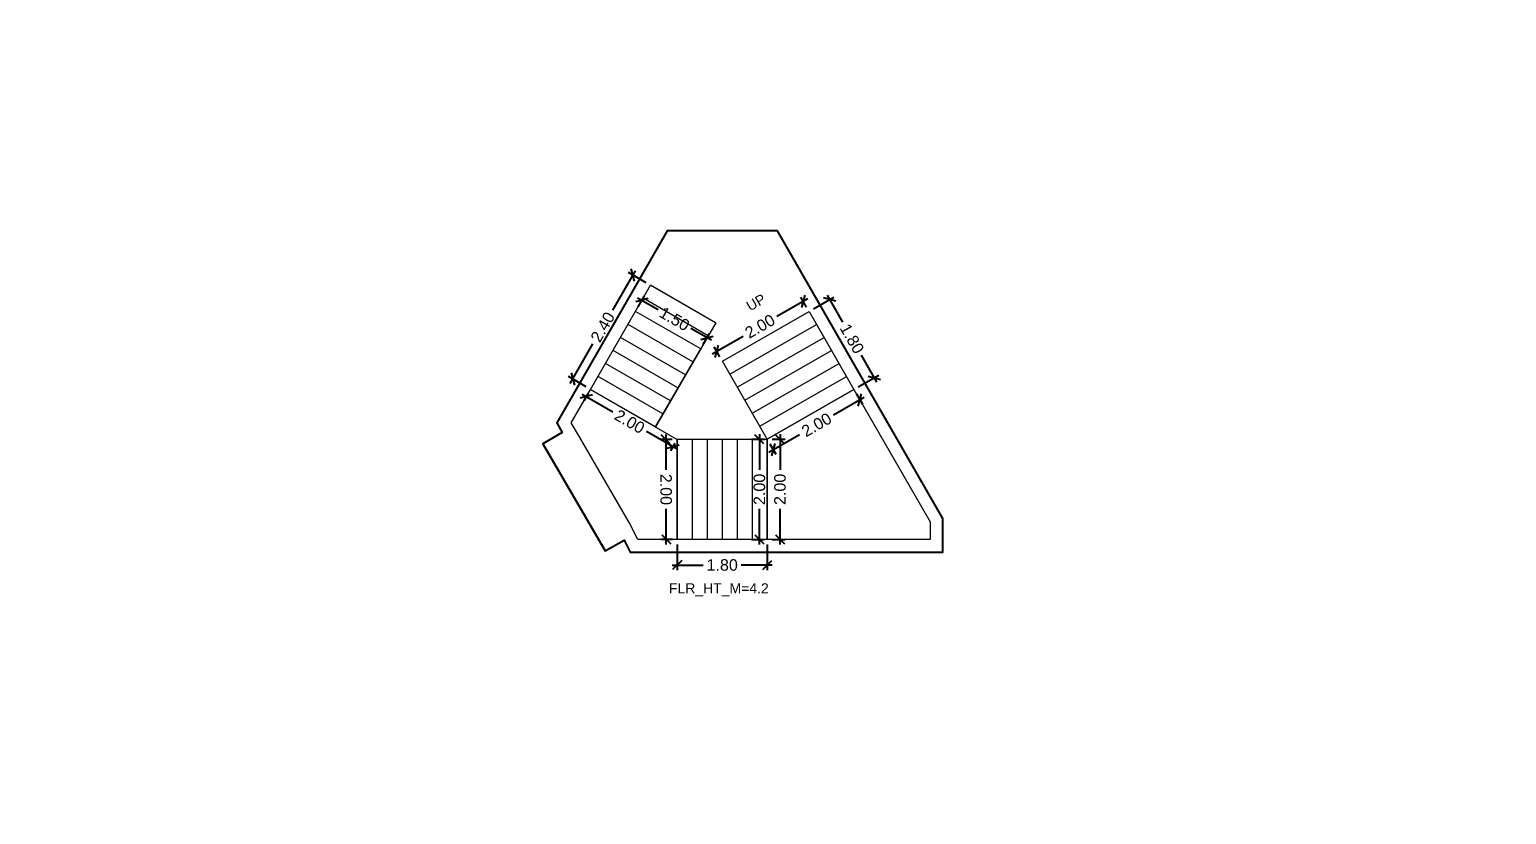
# Model space of a CAD drawing. Header units: metres. Extents: x 256329 to 886268, y -249371 to 355.
# Drawn here: x 286144.62 to 286174.14, y -1240.6 to -1224.91 of the extents above; entities that cross this region are included whole.
import ezdxf

# ---------------------------------------------------------------- set-up
doc = ezdxf.new("R2010")
doc.units = ezdxf.units.M
doc.header["$MEASUREMENT"] = 0
doc.header["$PDMODE"] = 35
doc.linetypes.add('CONTINOUS', pattern=[0])
doc.layers.get('0').update_dxf_attribs({"lineweight": 18})
doc.layers.get('Defpoints').update_dxf_attribs({"lineweight": 20})
doc.layers.add('A_TEXT', color=4, linetype='Continuous', lineweight=0, transparency=0.3)
doc.layers.add('BLK_2_FLR_4_STAIR_1', color=7, linetype='Continuous', plot=False)
for name, color, linetype, lineweight in [('BLK_2_FLR_4_STAIR_1_FLIGHT_1', 7, 'Continuous', 0), ('BLK_2_FLR_4_STAIR_1_FLIGHT_2', 7, 'Continuous', 0), ('BLK_2_FLR_4_STAIR_1_FLIGHT_3', 7, 'Continuous', 0), ('BLK_2_FLR_4_STAIR_1_LANDING_1', 7, 'Continuous', 0), ('BLK_2_FLR_4_STAIR_1_LANDING_2', 7, 'Continuous', 0)]:
    doc.layers.add(name, color=color, linetype=linetype, lineweight=lineweight)
doc.styles.add('Arial', font='arial.ttf')
doc.styles.get("Standard").update_dxf_attribs({"font": 'arial.ttf'})
doc.dimstyles.new('METRIC DIM', dxfattribs={"dimtxt": 0.23, "dimasz": 0.18, "dimexe": 0.1, "dimexo": 0.1, "dimgap": 0.09, "dimtad": 0, "dimzin": 0, "dimdsep": 46, "dimtxsty": 'Standard', "dimblk": 'OBLIQUE', "dimcen": 0, "dimdle": 0.1, "dimclrd": 147, "dimclre": 147, "dimclrt": 7, "dimadec": 0, "dimazin": 0, "dimtfac": 1, "dimtofl": 0, "dimtmove": 0, "dimatfit": 2, "dimfxl": 0.125, "dimtolj": 1, "dimtzin": 0, "dimarcsym": 0})

# ---------------------------------------------------------------- blocks, each defined once
blk = doc.blocks.new('_Oblique')
at = {"color": 0, "linetype": 'ByBlock', "lineweight": -2}
blk.add_line((-0.5, -0.5), (0.5, 0.5), dxfattribs=at)
blk = doc.blocks.new('*D1281')
at = {"layer": 'BLK_2_FLR_4_STAIR_1_FLIGHT_1', "color": 147, "lineweight": -2, "transparency": 16777216}
for p, q in [((286160.284756, -1230.490482), (286160.693879, -1230.255389)), ((286160.557352, -1230.218507), (286160.867498, -1230.758244)), ((286161.553807, -1231.9526), (286161.24366, -1231.412864)), ((286161.181565, -1232.051166), (286161.590689, -1231.816073))]:
    blk.add_line(p, q, dxfattribs=at)
at = {"layer": 'Defpoints', "color": 0, "linetype": 'CONTINOUS', "transparency": 16777216}
for p in [(286160.198051, -1230.540305, 0.042641), (286161.503984, -1231.865895), (286161.094861, -1232.100988, 0.042641)]:
    blk.add_point(p, dxfattribs=at)
at = {"layer": 'BLK_2_FLR_4_STAIR_1_FLIGHT_1', "color": 147, "linetype": 'CONTINOUS', "lineweight": -2, "transparency": 16777216, "xscale": 0.18, "yscale": 0.18, "zscale": 0.18}
for p, rotation in [((286160.607174, -1230.305212), 119.882813), ((286161.503984, -1231.865895), 299.882813)]:
    blk.add_blockref('_Oblique', p, dxfattribs=dict(at, rotation=rotation))
at = {"layer": 'BLK_2_FLR_4_STAIR_1_FLIGHT_1', "color": 7, "linetype": 'CONTINOUS', "transparency": 16777216, "insert": (286161.055579, -1231.085554), "char_height": 0.23, "attachment_point": 5, "rotation": 299.8828126}
blk.add_mtext('\\A1;1.80', dxfattribs=at)
blk = doc.blocks.new('*D1282')
at = {"layer": 'BLK_2_FLR_4_STAIR_1_FLIGHT_2', "color": 147, "lineweight": -2, "transparency": 16777216}
for p, q in [((286157.560732, -1235.197444), (286157.560548, -1235.709415)), ((286159.360732, -1235.198091), (286159.360548, -1235.710062)), ((286157.460584, -1235.609379), (286158.083084, -1235.609603)), ((286159.460584, -1235.610098), (286158.838084, -1235.609874))]:
    blk.add_line(p, q, dxfattribs=at)
at = {"layer": 'Defpoints', "color": 0, "linetype": 'CONTINOUS', "transparency": 16777216}
for p in [(286157.560768, -1235.097444, 0.042641), (286159.360768, -1235.098091, 0.042641), (286159.360584, -1235.610062)]:
    blk.add_point(p, dxfattribs=at)
at = {"layer": 'BLK_2_FLR_4_STAIR_1_FLIGHT_2', "color": 147, "linetype": 'CONTINOUS', "lineweight": -2, "transparency": 16777216, "xscale": 0.18, "yscale": 0.18, "zscale": 0.18}
for p, rotation in [((286157.560584, -1235.609415), 179.979403), ((286159.360584, -1235.610062), 359.979403)]:
    blk.add_blockref('_Oblique', p, dxfattribs=dict(at, rotation=rotation))
at = {"layer": 'BLK_2_FLR_4_STAIR_1_FLIGHT_2', "color": 7, "linetype": 'CONTINOUS', "transparency": 16777216, "insert": (286158.460584, -1235.609739), "char_height": 0.23, "attachment_point": 5, "rotation": 359.9794033}
blk.add_mtext('\\A1;1.80', dxfattribs=at)
blk = doc.blocks.new('*D1305')
at = {"layer": 'BLK_2_FLR_4_STAIR_1_FLIGHT_3', "color": 147, "lineweight": -2, "transparency": 16777216}
for p, q in [((286156.769246, -1230.268119), (286157.179528, -1230.504022)), ((286156.778645, -1230.452391), (286156.905783, -1230.231273)), ((286158.24433, -1231.11626), (286157.834048, -1230.880357)), ((286158.080347, -1231.200841), (286158.207485, -1230.979723))]:
    blk.add_line(p, q, dxfattribs=at)
at = {"layer": 'Defpoints', "color": 0, "linetype": 'CONTINOUS', "transparency": 16777216}
for p in [(286156.7288, -1230.539082, 0.042641), (286158.157639, -1231.066414), (286158.030501, -1231.287532, 0.042641)]:
    blk.add_point(p, dxfattribs=at)
at = {"layer": 'BLK_2_FLR_4_STAIR_1_FLIGHT_3', "color": 147, "linetype": 'CONTINOUS', "lineweight": -2, "transparency": 16777216, "xscale": 0.18, "yscale": 0.18, "zscale": 0.18}
for p, rotation in [((286156.855937, -1230.317965), 150.102044), ((286158.157639, -1231.066414), 330.102044)]:
    blk.add_blockref('_Oblique', p, dxfattribs=dict(at, rotation=rotation))
at = {"layer": 'BLK_2_FLR_4_STAIR_1_FLIGHT_3', "color": 7, "linetype": 'CONTINOUS', "transparency": 16777216, "insert": (286157.506788, -1230.692189), "char_height": 0.23, "attachment_point": 5, "rotation": 330.1020442}
blk.add_mtext('\\A1;1.50', dxfattribs=at)
blk = doc.blocks.new('*D1306')
at = {"layer": 'BLK_2_FLR_4_STAIR_1_FLIGHT_1', "color": 147, "lineweight": -2, "transparency": 16777216}
for p, q in [((286160.169417, -1230.289764), (286159.554063, -1230.643362)), ((286160.148228, -1230.453601), (286160.03289, -1230.252882)), ((286158.261915, -1231.385864), (286158.87727, -1231.032266)), ((286158.414136, -1231.450056), (286158.298797, -1231.249337))]:
    blk.add_line(p, q, dxfattribs=at)
at = {"layer": 'Defpoints', "color": 0, "linetype": 'CONTINOUS', "transparency": 16777216}
for p in [(286160.082713, -1230.339586), (286160.198051, -1230.540305, 0.042641), (286158.463958, -1231.536761, 0.042641)]:
    blk.add_point(p, dxfattribs=at)
at = {"layer": 'BLK_2_FLR_4_STAIR_1_FLIGHT_1', "color": 147, "linetype": 'CONTINOUS', "lineweight": -2, "transparency": 16777216, "xscale": 0.18, "yscale": 0.18, "zscale": 0.18}
for p, rotation in [((286160.082713, -1230.339586), 29.88281300000001), ((286158.34862, -1231.336042), 209.882813)]:
    blk.add_blockref('_Oblique', p, dxfattribs=dict(at, rotation=rotation))
at = {"layer": 'BLK_2_FLR_4_STAIR_1_FLIGHT_1', "color": 7, "linetype": 'CONTINOUS', "transparency": 16777216, "insert": (286159.215666, -1230.837814), "char_height": 0.23, "attachment_point": 5, "rotation": 29.8828126}
blk.add_mtext('\\A1;2.00', dxfattribs=at)
blk = doc.blocks.new('*D1307')
at = {"layer": 'BLK_2_FLR_4_STAIR_1_LANDING_2', "color": 147, "lineweight": -2, "transparency": 16777216}
for p, q in [((286157.460769, -1233.097891), (286157.23349, -1233.098909)), ((286157.333041, -1232.998462), (286157.336219, -1233.708278)), ((286157.34289, -1235.198659), (286157.339713, -1234.488843)), ((286157.469723, -1235.09809), (286157.242444, -1235.099108))]:
    blk.add_line(p, q, dxfattribs=at)
at = {"layer": 'Defpoints', "color": 0, "linetype": 'CONTINOUS', "transparency": 16777216}
for p in [(286157.560768, -1233.097444, 0.042641), (286157.342443, -1235.09866), (286157.569722, -1235.097643, 0.042641)]:
    blk.add_point(p, dxfattribs=at)
at = {"layer": 'BLK_2_FLR_4_STAIR_1_LANDING_2', "color": 147, "linetype": 'CONTINOUS', "lineweight": -2, "transparency": 16777216, "xscale": 0.18, "yscale": 0.18, "zscale": 0.18}
for p, rotation in [((286157.333489, -1233.098461), 90.256477), ((286157.342443, -1235.09866), 270.256477)]:
    blk.add_blockref('_Oblique', p, dxfattribs=dict(at, rotation=rotation))
at = {"layer": 'BLK_2_FLR_4_STAIR_1_LANDING_2', "color": 7, "linetype": 'CONTINOUS', "transparency": 16777216, "insert": (286157.337966, -1234.098561), "char_height": 0.23, "attachment_point": 5, "rotation": 270.2564771}
blk.add_mtext('\\A1;2.00', dxfattribs=at)
blk = doc.blocks.new('*D1308')
at = {"layer": 'BLK_2_FLR_4_STAIR_1_LANDING_2', "color": 147, "lineweight": -2, "transparency": 16777216}
for p, q in [((286155.658837, -1232.193056), (286156.273251, -1232.547633)), ((286155.779111, -1232.18471), (286155.695465, -1232.329652)), ((286157.563735, -1233.292369), (286156.949321, -1232.937792)), ((286157.510785, -1233.184056), (286157.427139, -1233.328997))]:
    blk.add_line(p, q, dxfattribs=at)
at = {"layer": 'Defpoints', "color": 0, "linetype": 'CONTINOUS', "transparency": 16777216}
for p in [(286155.745449, -1232.24304), (286155.829095, -1232.098098, 0.042641), (286157.560768, -1233.097444, 0.042641)]:
    blk.add_point(p, dxfattribs=at)
at = {"layer": 'BLK_2_FLR_4_STAIR_1_LANDING_2', "color": 147, "linetype": 'CONTINOUS', "lineweight": -2, "transparency": 16777216, "xscale": 0.18, "yscale": 0.18, "zscale": 0.18}
for p, rotation in [((286155.745449, -1232.24304), 150.01084), ((286157.477123, -1233.242385), 330.01084)]:
    blk.add_blockref('_Oblique', p, dxfattribs=dict(at, rotation=rotation))
at = {"layer": 'BLK_2_FLR_4_STAIR_1_LANDING_2', "color": 7, "linetype": 'CONTINOUS', "transparency": 16777216, "insert": (286156.611286, -1232.742713), "char_height": 0.23, "attachment_point": 5, "rotation": 330.0108404}
blk.add_mtext('\\A1;2.00', dxfattribs=at)
blk = doc.blocks.new('*D1309')
at = {"layer": 'BLK_2_FLR_4_STAIR_1_LANDING_1', "color": 147, "lineweight": -2, "transparency": 16777216}
for p, q in [((286161.30116, -1232.259291), (286160.685806, -1232.61289)), ((286161.144684, -1232.187693), (286161.264278, -1232.395819)), ((286159.393658, -1233.355392), (286160.009013, -1233.001793)), ((286159.410591, -1233.184148), (286159.530186, -1233.392274))]:
    blk.add_line(p, q, dxfattribs=at)
at = {"layer": 'Defpoints', "color": 0, "linetype": 'CONTINOUS', "transparency": 16777216}
for p in [(286161.094861, -1232.100988, 0.042641), (286161.214455, -1232.309114), (286159.360768, -1233.097444, 0.042641)]:
    blk.add_point(p, dxfattribs=at)
at = {"layer": 'BLK_2_FLR_4_STAIR_1_LANDING_1', "color": 147, "linetype": 'CONTINOUS', "lineweight": -2, "transparency": 16777216, "xscale": 0.18, "yscale": 0.18, "zscale": 0.18}
for p, rotation in [((286161.214455, -1232.309114), 29.88281300000001), ((286159.480363, -1233.30557), 209.882813)]:
    blk.add_blockref('_Oblique', p, dxfattribs=dict(at, rotation=rotation))
at = {"layer": 'BLK_2_FLR_4_STAIR_1_LANDING_1', "color": 7, "linetype": 'CONTINOUS', "transparency": 16777216, "insert": (286160.347409, -1232.807342), "char_height": 0.23, "attachment_point": 5, "rotation": 29.8828126}
blk.add_mtext('\\A1;2.00', dxfattribs=at)
blk = doc.blocks.new('*D1310')
at = {"layer": 'BLK_2_FLR_4_STAIR_1_LANDING_1', "color": 147, "lineweight": -2, "transparency": 16777216}
for p, q in [((286159.460768, -1233.097444), (286159.716419, -1233.097444)), ((286159.616419, -1232.997444), (286159.616419, -1233.707157)), ((286159.616419, -1235.197444), (286159.616419, -1234.48773)), ((286159.460768, -1235.097444), (286159.716419, -1235.097444))]:
    blk.add_line(p, q, dxfattribs=at)
at = {"layer": 'Defpoints', "color": 0, "linetype": 'CONTINOUS', "transparency": 16777216}
for p in [(286159.360768, -1233.097444, 0.042641), (286159.360768, -1235.097444, 0.042641), (286159.616419, -1235.097444)]:
    blk.add_point(p, dxfattribs=at)
at = {"layer": 'BLK_2_FLR_4_STAIR_1_LANDING_1', "color": 147, "linetype": 'CONTINOUS', "lineweight": -2, "transparency": 16777216, "xscale": 0.18, "yscale": 0.18, "zscale": 0.18}
for p, rotation in [((286159.616419, -1233.097444), 90), ((286159.616419, -1235.097444), 270)]:
    blk.add_blockref('_Oblique', p, dxfattribs=dict(at, rotation=rotation))
at = {"layer": 'BLK_2_FLR_4_STAIR_1_LANDING_1', "color": 7, "linetype": 'CONTINOUS', "transparency": 16777216, "insert": (286159.616419, -1234.097444), "char_height": 0.23, "attachment_point": 5, "rotation": 90}
blk.add_mtext('\\A1;2.00', dxfattribs=at)
blk = doc.blocks.new('*D1311')
at = {"layer": 'BLK_2_FLR_4_STAIR_1_FLIGHT_3', "color": 147, "lineweight": -2, "transparency": 16777216}
for p, q in [((286156.721812, -1229.727037), (286156.267418, -1230.515139)), ((286156.941242, -1229.968984), (286156.585231, -1229.76372)), ((286155.423134, -1231.979466), (286155.877528, -1231.191364)), ((286155.742463, -1232.048149), (286155.386452, -1231.842885))]:
    blk.add_line(p, q, dxfattribs=at)
at = {"layer": 'Defpoints', "color": 0, "linetype": 'CONTINOUS', "transparency": 16777216}
for p in [(286157.027874, -1230.018934, 0.042641), (286155.473084, -1231.892834), (286155.829095, -1232.098098, 0.042641)]:
    blk.add_point(p, dxfattribs=at)
at = {"layer": 'BLK_2_FLR_4_STAIR_1_FLIGHT_3', "color": 147, "linetype": 'CONTINOUS', "lineweight": -2, "transparency": 16777216, "xscale": 0.18, "yscale": 0.18, "zscale": 0.18}
for p, rotation in [((286156.671863, -1229.813669), 60.033641), ((286155.473084, -1231.892834), 240.033641)]:
    blk.add_blockref('_Oblique', p, dxfattribs=dict(at, rotation=rotation))
at = {"layer": 'BLK_2_FLR_4_STAIR_1_FLIGHT_3', "color": 7, "linetype": 'CONTINOUS', "transparency": 16777216, "insert": (286156.072473, -1230.853252), "char_height": 0.23, "attachment_point": 5, "rotation": 60.0336413}
blk.add_mtext('\\A1;2.40', dxfattribs=at)
blk = doc.blocks.new('*D1322')
at = {"layer": 'BLK_2_FLR_4_STAIR_1_FLIGHT_2', "color": 147, "lineweight": -2, "transparency": 16777216}
for p, q in [((286159.049165, -1233.097444), (286159.304815, -1233.097444)), ((286159.204815, -1232.997444), (286159.204815, -1233.707157)), ((286159.204815, -1235.197444), (286159.204815, -1234.48773)), ((286159.049165, -1235.097444), (286159.304815, -1235.097444))]:
    blk.add_line(p, q, dxfattribs=at)
at = {"layer": 'Defpoints', "color": 0, "linetype": 'CONTINOUS', "transparency": 16777216}
for p in [(286158.949165, -1233.097444, 0.042641), (286158.949165, -1235.097444, 0.042641), (286159.204815, -1235.097444)]:
    blk.add_point(p, dxfattribs=at)
at = {"layer": 'BLK_2_FLR_4_STAIR_1_FLIGHT_2', "color": 147, "linetype": 'CONTINOUS', "lineweight": -2, "transparency": 16777216, "xscale": 0.18, "yscale": 0.18, "zscale": 0.18}
for p, rotation in [((286159.204815, -1233.097444), 90), ((286159.204815, -1235.097444), 270)]:
    blk.add_blockref('_Oblique', p, dxfattribs=dict(at, rotation=rotation))
at = {"layer": 'BLK_2_FLR_4_STAIR_1_FLIGHT_2', "color": 7, "linetype": 'CONTINOUS', "transparency": 16777216, "insert": (286159.204815, -1234.097444), "char_height": 0.23, "attachment_point": 5, "rotation": 90}
blk.add_mtext('\\A1;2.00', dxfattribs=at)

msp = doc.modelspace()

# ---------------------------------------------------------------- linework, layer by layer
at = {"color": 5, "linetype": 'CONTINOUS'}
for p, q in [((286159.360768, -1233.097444), (286158.463958, -1231.536761)), ((286157.560768, -1233.097444), (286159.360768, -1233.097444))]:
    msp.add_line(p, q, dxfattribs=at)
msp.add_lwpolyline([(286157.127311, -1232.848215), (286158.030501, -1231.287532)], dxfattribs=at)
at = {"layer": 'BLK_2_FLR_4_STAIR_1', "color": 7, "linetype": 'CONTINOUS'}
msp.add_lwpolyline([(286159.566299, -1228.932452), (286157.363507, -1228.932452), (286155.151944, -1232.764666), (286155.265075, -1232.960465), (286154.87655, -1233.190226), (286156.122242, -1235.328408), (286156.498116, -1235.112017), (286156.617849, -1235.350724), (286162.869592, -1235.352288), (286162.869759, -1234.681336)], close=True, dxfattribs=at)
at = {"layer": 'BLK_2_FLR_4_STAIR_1_FLIGHT_1', "color": 3, "linetype": 'CONTINOUS'}
for p, q in [((286158.463958, -1231.536761), (286160.198051, -1230.540305)), ((286158.613427, -1231.796874), (286160.347519, -1230.800419)), ((286158.762895, -1232.056988), (286160.496988, -1231.060533)), ((286158.912363, -1232.317102), (286160.646456, -1231.320647)), ((286159.061832, -1232.577216), (286160.795924, -1231.580761)), ((286159.2113, -1232.83733), (286160.945392, -1231.840875)), ((286159.360768, -1233.097444), (286161.094861, -1232.100988))]:
    msp.add_line(p, q, dxfattribs=at)
at = {"layer": 'BLK_2_FLR_4_STAIR_1_FLIGHT_1', "color": 7, "linetype": 'CONTINOUS'}
msp.add_lwpolyline([(286160.198051, -1230.540305), (286161.094861, -1232.100988), (286159.360768, -1233.097444), (286158.463958, -1231.536761), (286160.198051, -1230.540305)], dxfattribs=at)
at = {"layer": 'BLK_2_FLR_4_STAIR_1_FLIGHT_2', "color": 3, "linetype": 'CONTINOUS'}
for p, q in [((286157.560768, -1233.097444), (286157.560768, -1235.097444)), ((286157.860768, -1233.097444), (286157.860768, -1235.097444)), ((286158.160768, -1233.097444), (286158.160768, -1235.097444)), ((286158.460768, -1233.097444), (286158.460768, -1235.097444)), ((286158.760768, -1233.097444), (286158.760768, -1235.097444)), ((286159.060768, -1233.097444), (286159.060768, -1235.097444)), ((286159.360768, -1233.097444), (286159.360768, -1235.097444))]:
    msp.add_line(p, q, dxfattribs=at)
at = {"layer": 'BLK_2_FLR_4_STAIR_1_FLIGHT_2', "color": 7, "linetype": 'CONTINOUS'}
msp.add_lwpolyline([(286157.560768, -1233.097444), (286159.360768, -1233.097444), (286159.360768, -1235.097444), (286157.560768, -1235.097444)], close=True, dxfattribs=at)
at = {"layer": 'BLK_2_FLR_4_STAIR_1_FLIGHT_3', "color": 3, "linetype": 'CONTINOUS'}
for p, q in [((286158.329575, -1230.767383), (286157.027874, -1230.018934)), ((286158.180038, -1231.027458), (286156.878337, -1230.279008)), ((286158.030501, -1231.287532), (286156.7288, -1230.539082)), ((286157.727114, -1231.808871), (286156.428898, -1231.058754)), ((286157.877065, -1231.549035), (286156.578849, -1230.798918)), ((286157.577164, -1232.068707), (286156.278947, -1231.31859)), ((286157.427213, -1232.328543), (286156.128996, -1231.578426)), ((286157.277262, -1232.588379), (286155.979045, -1231.838262)), ((286157.127311, -1232.848215), (286155.829095, -1232.098098))]:
    msp.add_line(p, q, dxfattribs=at)
at = {"layer": 'BLK_2_FLR_4_STAIR_1_FLIGHT_3', "ltscale": 0.05}
msp.add_lwpolyline([(286155.829095, -1232.098098), (286157.027874, -1230.018934), (286158.331034, -1230.768222), (286157.127311, -1232.848215)], close=True, dxfattribs=at)
at = {"layer": 'BLK_2_FLR_4_STAIR_1_LANDING_1', "color": 7, "linetype": 'CONTINOUS'}
msp.add_lwpolyline([(286159.360768, -1233.097444), (286161.094861, -1232.100988), (286162.616424, -1234.748905), (286162.616336, -1235.098905), (286159.360768, -1235.097444), (286159.360768, -1233.097444)], dxfattribs=at)
at = {"layer": 'BLK_2_FLR_4_STAIR_1_LANDING_2', "color": 7, "linetype": 'CONTINOUS'}
msp.add_lwpolyline([(286157.560768, -1233.097444), (286157.560768, -1235.097444), (286156.774206, -1235.097444), (286156.604252, -1234.758616), (286156.604252, -1234.758616), (286155.60987, -1233.050864), (286155.60987, -1233.050864), (286155.444464, -1232.76459), (286155.829095, -1232.098098), (286157.559555, -1233.099541)], dxfattribs=at)

# ---------------------------------------------------------------- texts
at = {"layer": 'A_TEXT', "lineweight": 0, "insert": (286160.066907, -1229.940832), "char_height": 0.2, "width": 2.485498, "attachment_point": 9, "rotation": 30.0054902, "style": 'Arial'}
msp.add_mtext('\\pxi2.2673,qc;UP', dxfattribs=at)
at = {"layer": 'BLK_2_FLR_4_STAIR_1', "color": 7, "linetype": 'CONTINOUS', "insert": (286157.396232, -1235.975204, -0.042641), "char_height": 0.2, "attachment_point": 1}
msp.add_mtext_dynamic_manual_height_columns('FLR_HT_M=4.2', width=2.272281, gutter_width=0.405, heights=[0.300679], dxfattribs=at)

# ---------------------------------------------------------------- dimensions: what is measured, and where the dimension line sits
at = {"layer": 'BLK_2_FLR_4_STAIR_1_FLIGHT_1', "color": 2, "linetype": 'CONTINOUS'}
dim = msp.add_aligned_dim(p1=(286158.463958, -1231.536761), p2=(286160.198051, -1230.540305), distance=0.231497, dimstyle='METRIC DIM', override={"dimfxl": 0.18}, dxfattribs=at)
dim.commit()
dim.dimension.update_dxf_attribs({"geometry": '*D1306', "text_midpoint": (286159.215666, -1230.837814, -0.042641)})
at = {"layer": 'BLK_2_FLR_4_STAIR_1_FLIGHT_1', "color": 1, "linetype": 'CONTINOUS'}
dim = msp.add_aligned_dim(p1=(286160.198051, -1230.540305), p2=(286161.094861, -1232.100988), distance=0.471858, dimstyle='METRIC DIM', override={"dimfxl": 0.18}, dxfattribs=at)
dim.commit()
dim.dimension.update_dxf_attribs({"geometry": '*D1281', "text_midpoint": (286161.055579, -1231.085554, -0.042641)})
at = {"layer": 'BLK_2_FLR_4_STAIR_1_FLIGHT_2', "color": 2, "linetype": 'CONTINOUS'}
dim = msp.add_aligned_dim(p1=(286158.949165, -1233.097444), p2=(286158.949165, -1235.097444), distance=0.25565, dimstyle='METRIC DIM', override={"dimfxl": 0.18}, dxfattribs=at)
dim.commit()
dim.dimension.update_dxf_attribs({"geometry": '*D1322', "text_midpoint": (286159.204815, -1234.097444, -0.042641)})
at = {"layer": 'BLK_2_FLR_4_STAIR_1_FLIGHT_2', "color": 1, "linetype": 'CONTINOUS'}
dim = msp.add_aligned_dim(p1=(286157.560768, -1235.097444), p2=(286159.360768, -1235.098091), distance=-0.511971, dimstyle='METRIC DIM', override={"dimfxl": 0.18}, dxfattribs=at)
dim.commit()
dim.dimension.update_dxf_attribs({"geometry": '*D1282', "text_midpoint": (286158.460584, -1235.609739, -0.042641)})
at = {"layer": 'BLK_2_FLR_4_STAIR_1_FLIGHT_3', "color": 1, "linetype": 'CONTINOUS'}
dim = msp.add_aligned_dim(p1=(286157.027874, -1230.018934), p2=(286155.829095, -1232.098098), distance=-0.410947, dimstyle='METRIC DIM', override={"dimfxl": 0.18}, dxfattribs=at)
dim.commit()
dim.dimension.update_dxf_attribs({"geometry": '*D1311', "text_midpoint": (286156.072473, -1230.853252, -0.042641)})
at = {"layer": 'BLK_2_FLR_4_STAIR_1_FLIGHT_3', "color": 2, "linetype": 'CONTINOUS'}
dim = msp.add_aligned_dim(p1=(286156.7288, -1230.539082), p2=(286158.030501, -1231.287532), distance=0.255063, dimstyle='METRIC DIM', override={"dimfxl": 0.18}, dxfattribs=at)
dim.commit()
dim.dimension.update_dxf_attribs({"geometry": '*D1305', "text_midpoint": (286157.506788, -1230.692189, -0.042641)})
at = {"layer": 'BLK_2_FLR_4_STAIR_1_LANDING_1', "color": 1, "linetype": 'CONTINOUS'}
dim = msp.add_aligned_dim(p1=(286159.360768, -1233.097444), p2=(286161.094861, -1232.100988), distance=-0.24004, dimstyle='METRIC DIM', override={"dimfxl": 0.18}, dxfattribs=at)
dim.commit()
dim.dimension.update_dxf_attribs({"geometry": '*D1309', "text_midpoint": (286160.347409, -1232.807342, -0.042641)})
at = {"layer": 'BLK_2_FLR_4_STAIR_1_LANDING_1', "color": 2, "linetype": 'CONTINOUS'}
dim = msp.add_aligned_dim(p1=(286159.360768, -1233.097444), p2=(286159.360768, -1235.097444), distance=0.255651, dimstyle='METRIC DIM', override={"dimfxl": 0.18}, dxfattribs=at)
dim.commit()
dim.dimension.update_dxf_attribs({"geometry": '*D1310', "text_midpoint": (286159.616419, -1234.097444, -0.042641)})
at = {"layer": 'BLK_2_FLR_4_STAIR_1_LANDING_2', "color": 1, "linetype": 'CONTINOUS'}
dim = msp.add_aligned_dim(p1=(286157.560768, -1233.097444), p2=(286155.829095, -1232.098098), distance=0.167346, dimstyle='METRIC DIM', override={"dimfxl": 0.18}, dxfattribs=at)
dim.commit()
dim.dimension.update_dxf_attribs({"geometry": '*D1308', "text_midpoint": (286156.611286, -1232.742713, -0.042641)})
at = {"layer": 'BLK_2_FLR_4_STAIR_1_LANDING_2', "color": 2, "linetype": 'CONTINOUS'}
dim = msp.add_aligned_dim(p1=(286157.560768, -1233.097444), p2=(286157.569722, -1235.097643), distance=-0.227281, dimstyle='METRIC DIM', override={"dimfxl": 0.18}, dxfattribs=at)
dim.commit()
dim.dimension.update_dxf_attribs({"geometry": '*D1307', "text_midpoint": (286157.337966, -1234.098561, -0.042641)})

doc.saveas('drawing.dxf')
